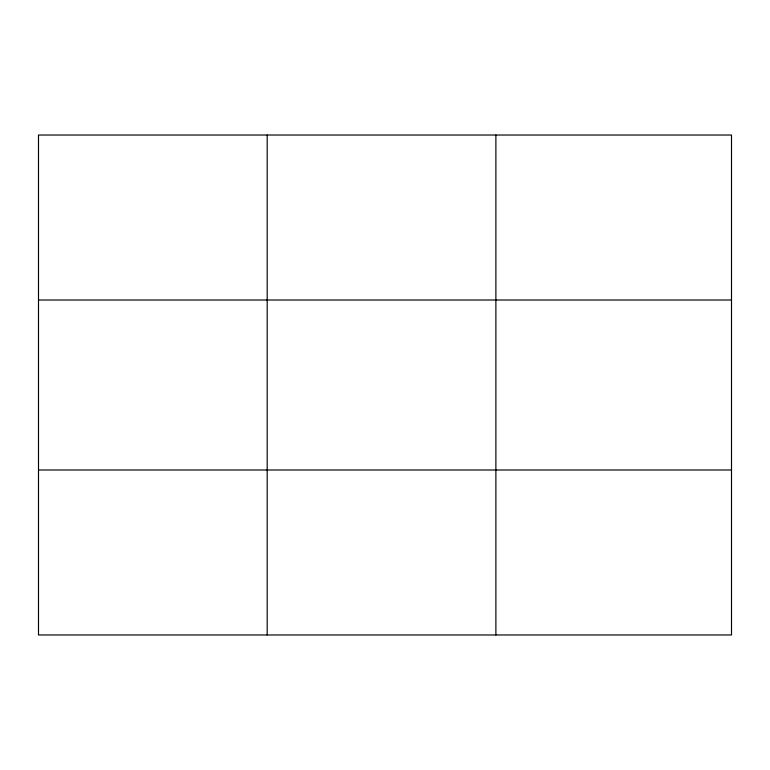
<?xml version="1.0" encoding="UTF-8"?>
<svg xmlns="http://www.w3.org/2000/svg" width="770" height="770" viewBox="0 0 770 770"><rect width="100%" height="100%" fill="white"/><g stroke="black" fill="none" stroke-linecap="round" stroke-linejoin="round"><path stroke-width="1.16" d="M267.19 634.971L267.19 135.029M495.88 634.971L495.88 135.029M38.5 300.011L731.5 300.011M38.5 469.989L731.5 469.989M731.5 616.635L731.5 634.971L38.5 634.971L38.5 135.029L731.5 135.029L731.5 616.635"/></g></svg>
